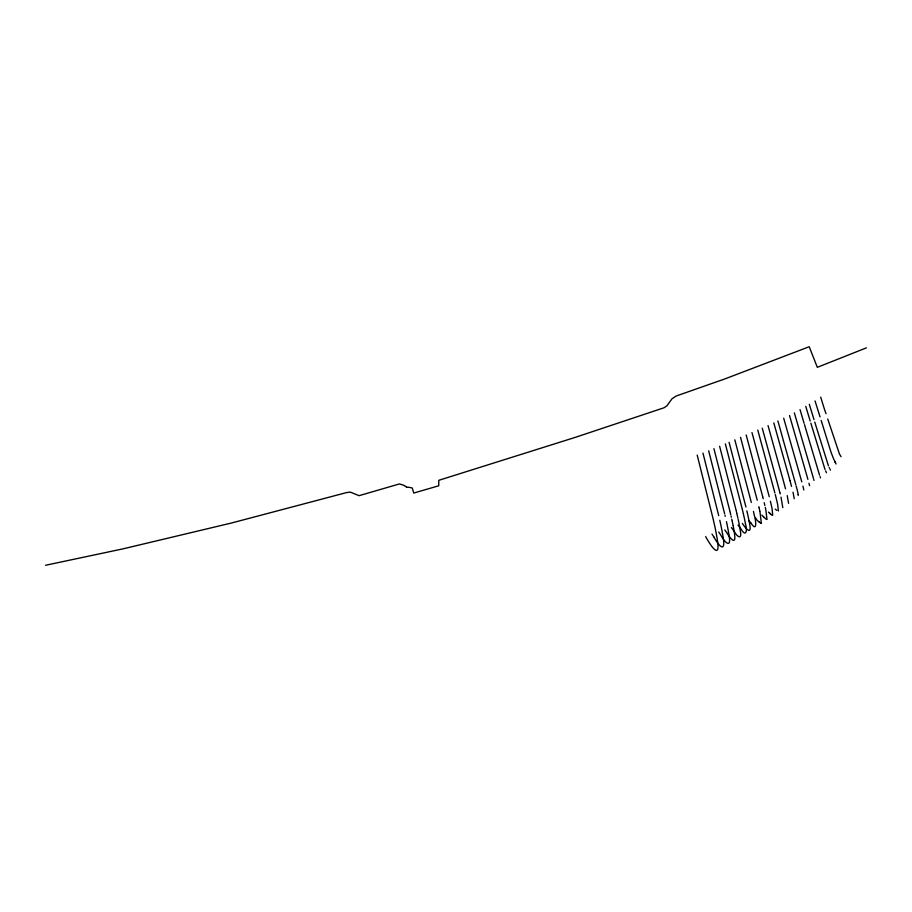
<?xml version="1.0" encoding="UTF-8"?>
<svg xmlns="http://www.w3.org/2000/svg" width="912" height="912" viewBox="0 0 912 912"><rect width="100%" height="100%" fill="white"/><g stroke="black" fill="none" stroke-linecap="round" stroke-linejoin="round"><path stroke-width="1.37" d="M794.238 498.727L793.03 492.195M788.584 503.299L787.216 495.604M782.804 507.653L781.003 497.177M778.392 510.959L777.651 504.496A56.168 1.756 73.6 0 0 777.104 502.01A58.425 1.824 73.6 0 0 776.534 499.605L776.272 498.499A59.394 1.858 73.6 0 0 776.101 497.815L775.987 497.336A59.93 1.881 73.6 0 0 775.804 496.618A60.42 1.892 73.6 0 0 775.428 495.113L775.291 494.6M772.681 515.212L772.122 509.044A59.291 2.132 73.6 0 0 772.042 508.611A54.697 1.961 73.6 0 0 770.378 501.224M767.003 519.43L765.806 509.717A61.138 2.485 73.6 0 0 765.67 509.101L765.282 507.357M761.338 523.203L759.97 511.712M866.4 347.86L817.312 367.331L809.229 346.731L724.618 379.016L676.111 396.036L672.007 398.783L666.889 405.851L664.073 407.755L575.187 437.395L438.775 480.316L438.752 485.788L413.763 493.05L412.201 487.966L408.69 487.225A6.304 4.423 -33.6 0 1 406.49 487.19M45.6 565.269L123.063 548.842L231.363 523.043L346.492 492.605L350.242 492.092L359.089 495.672L399.342 483.953L403.001 484.99A14.227 9.964 -33.3 0 0 403.936 485.503L404.141 485.583M760.87 523.328L758.898 521.755M766.479 519.509L763.891 517.184M772.054 515.28L769.637 513.182M406.57 487.054L406.387 486.951A8.824 6.202 -33.5 0 1 406.057 486.689L405.897 486.563A10.568 7.444 -34.2 0 0 404.632 485.811M775.246 509.124L776.83 510.367M748.934 520.752L750.713 522.713M768.44 512.088L770.412 513.923M742.345 523.431C746.632 529.94 752.332 535.561 749.299 522.394A63.772 3.466 73.6 0 0 749.048 521.003A59.713 3.249 73.6 0 0 747.281 512.624M761.896 515.109L763.925 517.218M738.025 525.107L740.384 528.002M731.401 527.581L734.285 531.4M758.864 521.721L757.234 520.467A58.391 2.77 73.6 0 1 756.983 520.114L755.957 518.438A56.59 2.736 73.8 0 0 755.512 517.936M750.747 522.77C757.576 533.303 755.888 520.228 754.27 515.212A65.014 3.238 73.6 0 0 754.064 514.254L753.449 511.415M724.766 529.929L726.568 532.391M718.656 531.981L720.366 534.432M740.84 528.641C745.868 537.761 747.635 530.955 745.492 524.081M734.342 531.479C737.272 537.271 742.391 540.064 740.248 530.545A64.057 3.979 73.6 0 0 739.814 527.683A65.094 4.047 73.6 0 0 739.495 525.916A64.444 4.001 73.6 0 0 739.37 525.209L739.085 523.727A64.729 4.024 73.6 0 0 738.925 522.964L738.709 521.892A65.368 4.058 73.6 0 0 738.538 521.071A66.234 4.115 73.6 0 0 738.355 520.228L738.173 519.373M726.693 532.562C729.11 536.974 736.394 546.63 734.559 534.432A62.027 4.138 73.6 0 0 733.681 528.629A65.482 4.366 73.6 0 0 733.499 527.638L733.088 525.551M711.998 534.113L713.8 536.815M720.697 534.922C724.242 541.91 731.812 549.651 728.996 535.321M720.4 522.975L720.537 523.636A65.014 4.902 73.6 0 1 720.754 524.617A61.799 4.651 73.7 0 1 722.532 533.748A65.995 4.982 73.6 0 1 722.646 534.466C726.237 551.977 720.662 549.309 713.868 536.917M705.649 536.609C712.717 549.366 721.346 560.082 716.718 536.222A60.557 4.834 73.7 0 0 714.7 525.882L714.552 525.187A67.944 5.438 73.6 0 0 714.324 524.161L713.264 519.509M841.046 456.673L839.758 454.461M839.416 453.88L827.731 418.984M834.172 460.286L831.277 452.922A42.317 0.661 73.7 0 1 830.137 449.388L821.176 420.443M834.628 461.119L835.141 462.042M834.685 461.233L835.016 461.825M835.073 461.939L836.099 463.991M829.977 469.076L830.456 470.136M829.498 468.095L829.213 467.491M828.427 465.861L814.769 422.085M826.443 472.747L825.668 470.9M825.018 469.509L810.859 423.191M820.105 476.68L820.504 477.842M819.58 475.232L804.487 424.604M826.01 413.717L825.805 413.09A40.356 0.775 73.6 0 0 825.679 412.726A37.996 0.73 73.6 0 0 824.744 410.161L820.686 397.13M820.048 416.898L815.054 400.949M813.994 419.577L809.32 404.335M810.175 420.968L805.763 406.376M804.099 423.328L800.041 409.636M794.341 412.862L813.436 478.333M789.518 415.519L807.918 479.359M783.693 418.209L801.796 481.867M813.755 479.438L814.028 480.407M783.397 440.667L795.868 484.899M777.89 420.945L781.196 432.733A46.717 0.661 73.6 0 0 783.408 440.678M773.809 422.872L789.222 477.877A54.777 1.003 73.6 0 1 789.45 478.709L789.598 479.256A54.959 1.003 73.6 0 1 789.963 480.601M768.041 425.596L782.941 479.233A52.828 1.208 73.6 0 1 785.141 487.43A55.176 1.265 73.6 0 1 785.335 488.148A56.806 1.311 73.6 0 1 785.517 488.855M762.261 428.195L776.716 480.715A59.28 1.642 73.6 0 1 776.967 481.661A55.518 1.539 73.6 0 1 779.532 491.317A57.65 1.596 73.6 0 1 779.726 492.058L779.851 492.548M808.978 483.235L809.582 485.72M791.536 486.404L790.18 481.376A54.777 1.003 73.6 0 0 789.952 480.556M757.781 430.099L774.892 493.004M802.936 486.107L803.803 489.972M751.978 432.55L769.261 496.721M746.176 434.99L762.694 496.687M740.567 437.361L746.825 461.381A56.521 2.348 73.7 0 0 747.122 462.464L757.256 500.209M780.216 493.962L780.148 493.734A59.109 1.642 73.6 0 0 779.977 493.027M762.774 496.983L763.219 498.761M734.821 439.846L751.306 502.432M729.087 442.286L745.948 507.004M725.348 443.87L742.174 508.771M735.642 508.429L719.625 446.276M764.188 502.672L764.37 503.458M735.813 509.124L736.064 510.15M742.334 509.443L742.562 510.435M729.794 510.743L713.925 448.658M764.495 503.983L764.849 505.476M736.223 510.834L736.383 511.507M729.965 511.45L730.204 512.498M718.702 515.599L702.958 453.104M742.721 511.085L743.166 512.989M724.664 513.866L708.681 450.836M758.852 506.776L759.035 507.562M736.543 512.179L736.85 513.502M730.375 513.182L730.774 514.881M713.093 518.768L697.201 455.111M746.86 510.823L746.939 511.13A66.211 3.614 73.6 0 1 747.145 512.031M724.994 515.28L725.245 516.317M759.149 508.087L759.867 511.244M736.999 514.151L737.922 518.187M743.314 513.604L743.383 513.912A59.155 3.397 73.6 0 1 745.503 524.126M731.082 516.215L731.299 517.195M719.785 520.25L720.241 522.314M731.732 519.11L732.074 520.661M726.442 521.63L726.647 522.576M732.199 521.265L732.986 525.004M726.784 523.192L727.16 525.004A66.382 4.708 73.6 0 1 727.343 525.882A66.872 4.742 73.6 0 1 727.89 528.664A66.576 4.72 73.6 0 1 728.221 530.465L728.392 531.434A66.097 4.685 73.6 0 1 728.551 532.369A64.98 4.606 73.6 0 1 728.654 533.041A66.576 4.72 73.6 0 1 728.882 534.512A66.097 4.685 73.6 0 1 728.984 535.287M798.137 494.395L797.783 492.355A51.357 0.775 73.6 0 0 796.985 489.106A53.99 0.809 73.6 0 0 796.769 488.296A55.632 0.844 73.6 0 0 796.393 486.871L796.347 486.689A55.826 0.844 73.6 0 0 796.199 486.107M798.16 494.703L798.205 495.467"/></g></svg>
